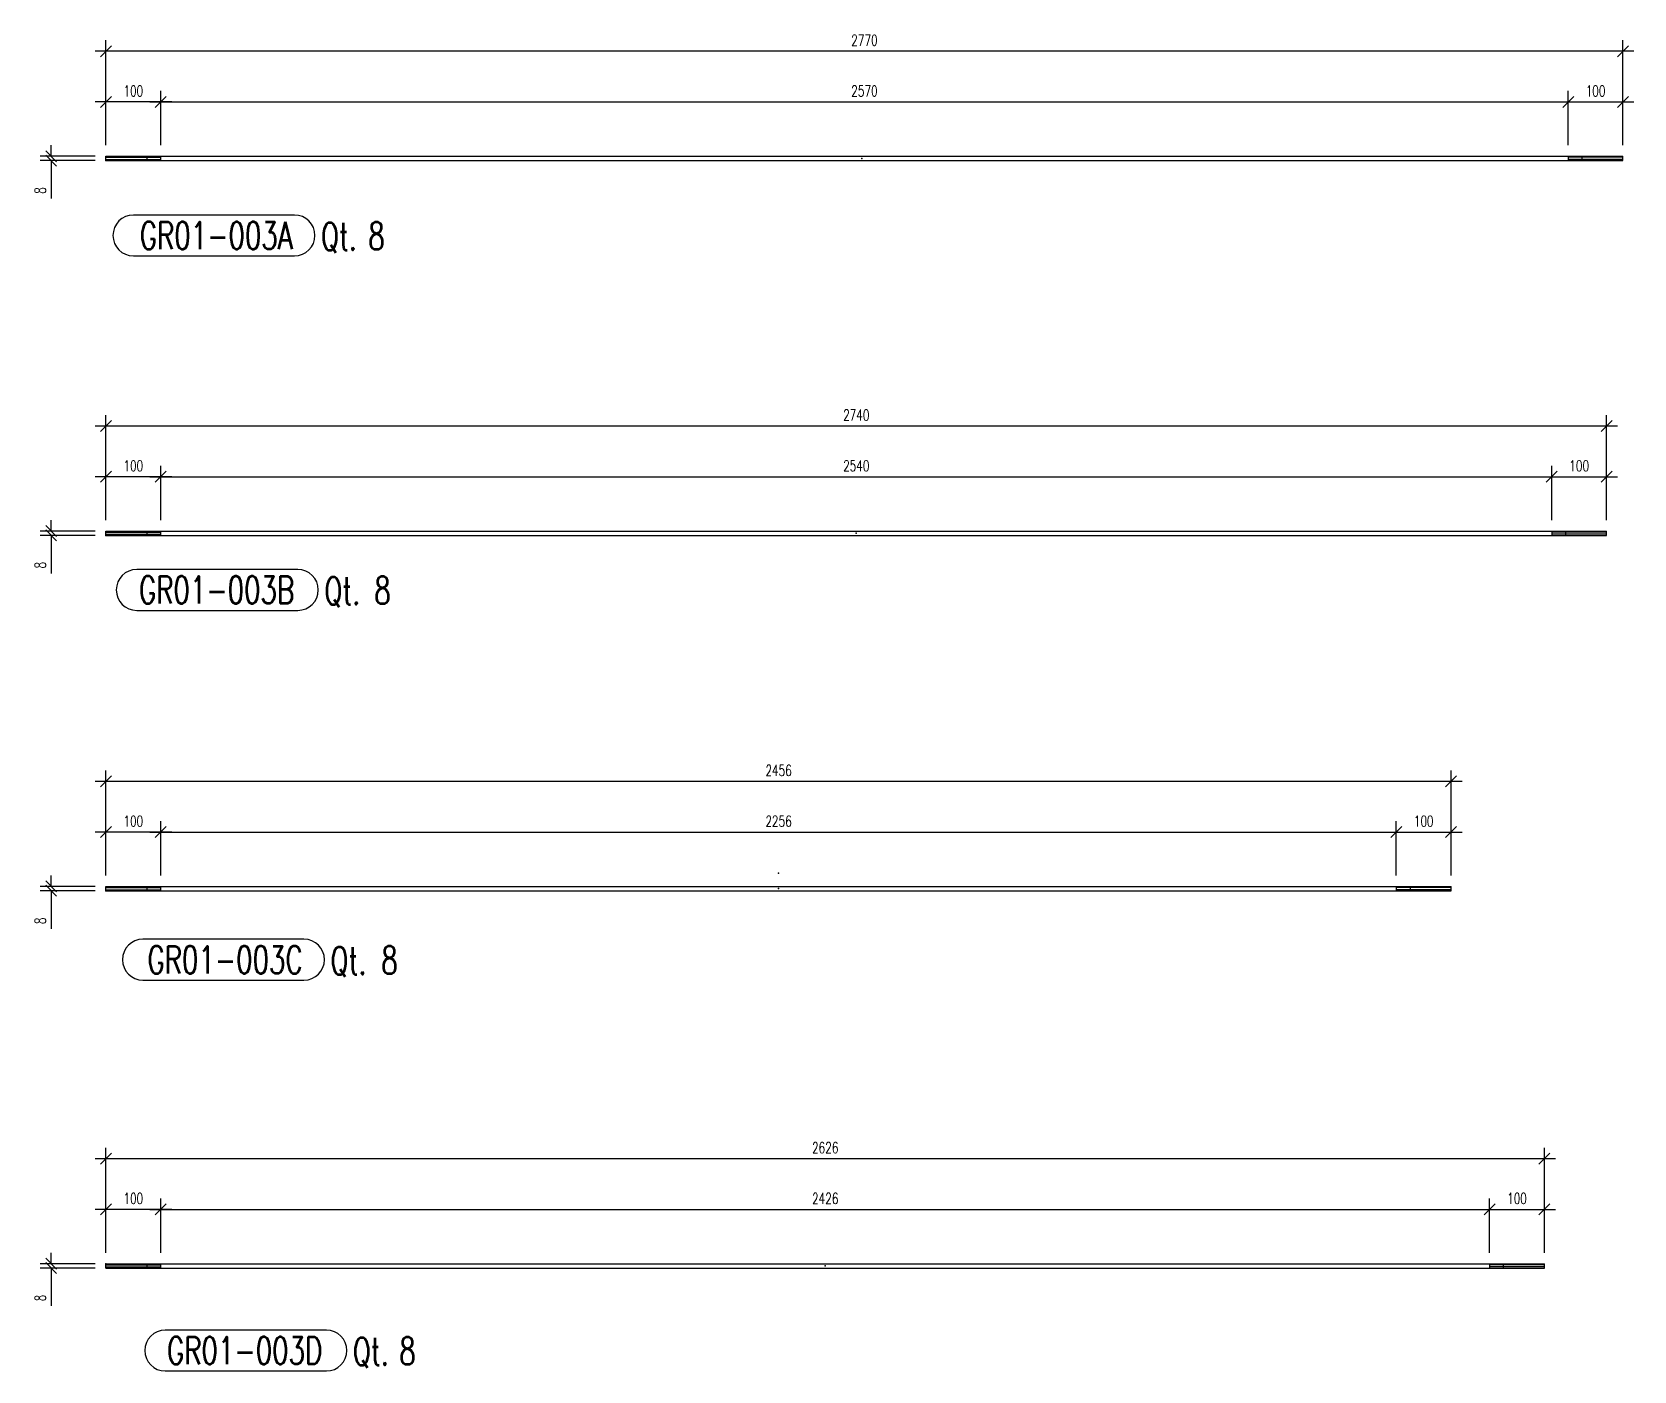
# Model space of a CAD drawing. Extents: x -39779 to -36854, y 11258 to 13703.
import ezdxf
from ezdxf.enums import TextEntityAlignment as Align

# ---------------------------------------------------------------- set-up
doc = ezdxf.new("R2010")
doc.units = 0
doc.header["$LTSCALE"] = 10
doc.header["$MEASUREMENT"] = 0
doc.linetypes.add('DASHDOT', pattern=[1, 0.5, -0.25, 0, -0.25])
doc.linetypes.add('HIDDEN', pattern=[0.375, 0.25, -0.125])
doc.layers.get('0').update_dxf_attribs({"linetype": 'CONTINUOUS'})
doc.layers.get('Defpoints').update_dxf_attribs({"linetype": 'CONTINUOUS'})
for name, color, linetype in [('A', 2, 'DASHDOT'), ('COTAS', 4, 'CONTINUOUS'), ('FORIR', 4, 'CONTINUOUS'), ('G', 3, 'CONTINUOUS'), ('MARK_QTA', 4, 'CONTINUOUS'), ('MARK_SLOT', 6, 'CONTINUOUS'), ('S', 1, 'CONTINUOUS'), ('TR', 6, 'HIDDEN')]:
    doc.layers.add(name, color=color, linetype=linetype)
doc.styles.add('MARK', font='ROMANS', dxfattribs={"width": 0.7})
doc.styles.add('ROMANS', font='romans.shx', dxfattribs={"width": 0.7})
doc.dimstyles.new('1-10', dxfattribs={"dimscale": 10, "dimtxt": 2, "dimasz": 2, "dimexe": 2, "dimexo": 2, "dimgap": 1, "dimtad": 1, "dimdec": 0, "dimzin": 0, "dimdsep": 46, "dimtxsty": 'ROMANS', "dimblk": 'OBLIQUE', "dimcen": 0, "dimdle": 2, "dimclrd": 1, "dimclre": 1, "dimclrt": 4, "dimadec": 0, "dimazin": 0, "dimtfac": 1, "dimtdec": 0, "dimtofl": 0, "dimtmove": 0, "dimatfit": 3, "dimfxl": 1, "dimtfill": 1, "dimtolj": 1, "dimtzin": 0, "dimarcsym": 0})

# ---------------------------------------------------------------- blocks, each defined once
blk = doc.blocks.new('3D_INFOPOS')
blk.add_point((0, 0))
at = {"layer": 'FORIR', "flags": 1}
blk.add_attdef('POS_PEZ', (7.6, -4.3), '', height=5.26, dxfattribs=at)
blk = doc.blocks.new('M8_PRO')
at = {"layer": 'MARK_SLOT'}
blk.add_lwpolyline([(3.73, 7.47, 1), (3.73, 0), (33.15, 0, 1), (33.15, 7.47)], format="xyb", close=True, dxfattribs=at)
at = {"style": 'MARK', "width": 0.7, "flags": 1}
for tag, p in [('TRA_PEZ', (-2.51, 11.92)), ('PUN_LIS', (-2.51, 11.39)), ('TIP_PEZ', (-2.51, 9.24)), ('SUN_LIS', (-2.51, 10.85)), ('DES_PEZ', (-2.51, 10.31)), ('NOT_PEZ', (-2.51, 9.78)), ('ING_PEZ', (-2.51, 8.71)), ('COD_PEZ', (-2.51, 7.64)), ('COS_PEZ', (-2.51, 7.1)), ('MCL_PEZ', (-2.51, 8.17)), ('DIM_PRO', (-2.51, 6.57))]:
    blk.add_attdef(tag, p, '', height=0.35, dxfattribs=at)
at = {"style": 'MARK', "width": 0.7}
blk.add_attdef('MAR_PEZ', text='', height=5, dxfattribs=at).set_placement((13.59, 3.73), align=Align.MIDDLE)
at = {"layer": 'MARK_QTA', "style": 'MARK', "width": 0.7}
blk.add_text('Qt.', height=5, dxfattribs=at).set_placement((41.27, 3.31), align=Align.MIDDLE)
blk.add_attdef('QTA_PEZ', (81.82, 1.18), '', height=5, dxfattribs=at)
blk = doc.blocks.new('3D_INFOM')
blk.add_point((0, 0))
at = {"layer": 'FORIR', "flags": 1}
blk.add_attdef('MARK', (7.6, -4.3), '', height=5.26, dxfattribs=at)
blk = doc.blocks.new('_OBLIQUE')
at = {"color": 0, "linetype": 'ByBlock'}
blk.add_line((-0.5, -0.5), (0.5, 0.5), dxfattribs=at)
blk = doc.blocks.new('*D27')
at = {"layer": 'COTAS', "color": 1, "lineweight": -2, "transparency": 16777216}
for p, q in [((-39524.1, 13575.4), (-39664.1, 13575.4)), ((-39644.1, 13496.3), (-39644.1, 13595.4)), ((-39544.1, 13496.3), (-39544.1, 13595.4))]:
    blk.add_line(p, q, dxfattribs=at)
at = {"layer": 'Defpoints', "color": 0, "transparency": 16777216}
for p in [(-39644.1, 13575.4), (-39644.1, 13476.3), (-39544.1, 13476.3)]:
    blk.add_point(p, dxfattribs=at)
at = {"layer": 'COTAS', "color": 1, "lineweight": -2, "transparency": 16777216, "xscale": 20, "yscale": 20, "zscale": 20, "rotation": 180}
blk.add_blockref('_OBLIQUE', (-39644.1, 13575.4), dxfattribs=at)
at = {"layer": 'COTAS', "color": 1, "lineweight": -2, "transparency": 16777216, "xscale": 20, "yscale": 20, "zscale": 20}
blk.add_blockref('_OBLIQUE', (-39544.1, 13575.4), dxfattribs=at)
at = {"layer": 'COTAS', "color": 4, "transparency": 16777216, "insert": (-39594.1, 13595.4), "char_height": 20, "attachment_point": 5, "style": 'ROMANS', "bg_fill": 3, "box_fill_scale": 1.25, "bg_fill_color": 256, "bg_fill_true_color": 13158600, "bg_fill_transparency": 0}
blk.add_mtext('\\A1;100', dxfattribs=at)
blk = doc.blocks.new('*D28')
at = {"layer": 'COTAS', "color": 1, "lineweight": -2, "transparency": 16777216}
for p, q in [((-39564.1, 13575.4), (-36954.1, 13575.4)), ((-39544.1, 13496.3), (-39544.1, 13595.4)), ((-36974.1, 13496.3), (-36974.1, 13595.4))]:
    blk.add_line(p, q, dxfattribs=at)
at = {"layer": 'Defpoints', "color": 0, "transparency": 16777216}
for p in [(-36974.1, 13575.4), (-39544.1, 13476.3), (-36974.1, 13476.3)]:
    blk.add_point(p, dxfattribs=at)
at = {"layer": 'COTAS', "color": 1, "lineweight": -2, "transparency": 16777216, "xscale": 20, "yscale": 20, "zscale": 20, "rotation": 180}
blk.add_blockref('_OBLIQUE', (-39544.1, 13575.4), dxfattribs=at)
at = {"layer": 'COTAS', "color": 1, "lineweight": -2, "transparency": 16777216, "xscale": 20, "yscale": 20, "zscale": 20}
blk.add_blockref('_OBLIQUE', (-36974.1, 13575.4), dxfattribs=at)
at = {"layer": 'COTAS', "color": 4, "transparency": 16777216, "insert": (-38259.1, 13595.4), "char_height": 20, "attachment_point": 5, "style": 'ROMANS', "bg_fill": 3, "box_fill_scale": 1.25, "bg_fill_color": 256, "bg_fill_true_color": 13158600, "bg_fill_transparency": 0}
blk.add_mtext('\\A1;2570', dxfattribs=at)
blk = doc.blocks.new('*D29')
at = {"layer": 'COTAS', "color": 1, "lineweight": -2, "transparency": 16777216}
for p, q in [((-36994.1, 13575.4), (-36854.1, 13575.4)), ((-36974.1, 13496.3), (-36974.1, 13595.4)), ((-36874.1, 13496.3), (-36874.1, 13595.4))]:
    blk.add_line(p, q, dxfattribs=at)
at = {"layer": 'Defpoints', "color": 0, "transparency": 16777216}
for p in [(-36874.1, 13575.4), (-36974.1, 13476.3), (-36874.1, 13476.3)]:
    blk.add_point(p, dxfattribs=at)
at = {"layer": 'COTAS', "color": 1, "lineweight": -2, "transparency": 16777216, "xscale": 20, "yscale": 20, "zscale": 20, "rotation": 180}
blk.add_blockref('_OBLIQUE', (-36974.1, 13575.4), dxfattribs=at)
at = {"layer": 'COTAS', "color": 1, "lineweight": -2, "transparency": 16777216, "xscale": 20, "yscale": 20, "zscale": 20}
blk.add_blockref('_OBLIQUE', (-36874.1, 13575.4), dxfattribs=at)
at = {"layer": 'COTAS', "color": 4, "transparency": 16777216, "insert": (-36924.1, 13595.4), "char_height": 20, "attachment_point": 5, "style": 'ROMANS', "bg_fill": 3, "box_fill_scale": 1.25, "bg_fill_color": 256, "bg_fill_true_color": 13158600, "bg_fill_transparency": 0}
blk.add_mtext('\\A1;100', dxfattribs=at)
blk = doc.blocks.new('*D30')
at = {"layer": 'COTAS', "color": 1, "lineweight": -2, "transparency": 16777216}
for p, q in [((-36854.1, 13668.1), (-39664.1, 13668.1)), ((-39644.1, 13496.3), (-39644.1, 13688.1)), ((-36874.1, 13496.3), (-36874.1, 13688.1))]:
    blk.add_line(p, q, dxfattribs=at)
at = {"layer": 'Defpoints', "color": 0, "transparency": 16777216}
for p in [(-39644.1, 13668.1), (-39644.1, 13476.3), (-36874.1, 13476.3)]:
    blk.add_point(p, dxfattribs=at)
at = {"layer": 'COTAS', "color": 1, "lineweight": -2, "transparency": 16777216, "xscale": 20, "yscale": 20, "zscale": 20, "rotation": 180}
blk.add_blockref('_OBLIQUE', (-39644.1, 13668.1), dxfattribs=at)
at = {"layer": 'COTAS', "color": 1, "lineweight": -2, "transparency": 16777216, "xscale": 20, "yscale": 20, "zscale": 20}
blk.add_blockref('_OBLIQUE', (-36874.1, 13668.1), dxfattribs=at)
at = {"layer": 'COTAS', "color": 4, "transparency": 16777216, "insert": (-38259.1, 13688.1), "char_height": 20, "attachment_point": 5, "style": 'ROMANS', "bg_fill": 3, "box_fill_scale": 1.25, "bg_fill_color": 256, "bg_fill_true_color": 13158600, "bg_fill_transparency": 0}
blk.add_mtext('\\A1;2770', dxfattribs=at)
blk = doc.blocks.new('*D31')
at = {"layer": 'COTAS', "color": 1, "lineweight": -2, "transparency": 16777216}
for p, q in [((-39744.1, 13476.3), (-39744.1, 13496.3)), ((-39664.1, 13476.3), (-39764.1, 13476.3)), ((-39664.1, 13468.3), (-39764.1, 13468.3)), ((-39744.1, 13468.3), (-39744.1, 13399))]:
    blk.add_line(p, q, dxfattribs=at)
at = {"layer": 'Defpoints', "color": 0, "transparency": 16777216}
for p in [(-39744.1, 13468.3), (-39644.1, 13476.3), (-39644.1, 13468.3)]:
    blk.add_point(p, dxfattribs=at)
at = {"layer": 'COTAS', "color": 1, "lineweight": -2, "transparency": 16777216, "xscale": 20, "yscale": 20, "zscale": 20}
for p, rotation in [((-39744.1, 13476.3), 270), ((-39744.1, 13468.3), 90)]:
    blk.add_blockref('_OBLIQUE', p, dxfattribs=dict(at, rotation=rotation))
at = {"layer": 'COTAS', "color": 4, "transparency": 16777216, "insert": (-39764.1, 13413.7), "char_height": 20, "attachment_point": 5, "rotation": 90, "style": 'ROMANS', "bg_fill": 3, "box_fill_scale": 1.25, "bg_fill_color": 256, "bg_fill_true_color": 13158600, "bg_fill_transparency": 0}
blk.add_mtext('\\A1;8', dxfattribs=at)
blk = doc.blocks.new('*D32')
at = {"layer": 'COTAS', "color": 1, "lineweight": -2, "transparency": 16777216}
for p, q in [((-39644.1, 12811.7), (-39644.1, 12910.8)), ((-39544.1, 12811.7), (-39544.1, 12910.8)), ((-39524.1, 12890.8), (-39664.1, 12890.8))]:
    blk.add_line(p, q, dxfattribs=at)
at = {"layer": 'Defpoints', "color": 0, "transparency": 16777216}
for p in [(-39644.1, 12890.8), (-39644.1, 12791.7), (-39544.1, 12791.7)]:
    blk.add_point(p, dxfattribs=at)
at = {"layer": 'COTAS', "color": 1, "lineweight": -2, "transparency": 16777216, "xscale": 20, "yscale": 20, "zscale": 20, "rotation": 180}
blk.add_blockref('_OBLIQUE', (-39644.1, 12890.8), dxfattribs=at)
at = {"layer": 'COTAS', "color": 1, "lineweight": -2, "transparency": 16777216, "xscale": 20, "yscale": 20, "zscale": 20}
blk.add_blockref('_OBLIQUE', (-39544.1, 12890.8), dxfattribs=at)
at = {"layer": 'COTAS', "color": 4, "transparency": 16777216, "insert": (-39594.1, 12910.8), "char_height": 20, "attachment_point": 5, "style": 'ROMANS', "bg_fill": 3, "box_fill_scale": 1.25, "bg_fill_color": 256, "bg_fill_true_color": 13158600, "bg_fill_transparency": 0}
blk.add_mtext('\\A1;100', dxfattribs=at)
blk = doc.blocks.new('*D33')
at = {"layer": 'COTAS', "color": 1, "lineweight": -2, "transparency": 16777216}
for p, q in [((-39544.1, 12811.7), (-39544.1, 12910.8)), ((-37004.1, 12811.7), (-37004.1, 12910.8)), ((-39564.1, 12890.8), (-36984.1, 12890.8))]:
    blk.add_line(p, q, dxfattribs=at)
at = {"layer": 'Defpoints', "color": 0, "transparency": 16777216}
for p in [(-37004.1, 12890.8), (-39544.1, 12791.7), (-37004.1, 12791.7)]:
    blk.add_point(p, dxfattribs=at)
at = {"layer": 'COTAS', "color": 1, "lineweight": -2, "transparency": 16777216, "xscale": 20, "yscale": 20, "zscale": 20, "rotation": 180}
blk.add_blockref('_OBLIQUE', (-39544.1, 12890.8), dxfattribs=at)
at = {"layer": 'COTAS', "color": 1, "lineweight": -2, "transparency": 16777216, "xscale": 20, "yscale": 20, "zscale": 20}
blk.add_blockref('_OBLIQUE', (-37004.1, 12890.8), dxfattribs=at)
at = {"layer": 'COTAS', "color": 4, "transparency": 16777216, "insert": (-38274.1, 12910.8), "char_height": 20, "attachment_point": 5, "style": 'ROMANS', "bg_fill": 3, "box_fill_scale": 1.25, "bg_fill_color": 256, "bg_fill_true_color": 13158600, "bg_fill_transparency": 0}
blk.add_mtext('\\A1;2540', dxfattribs=at)
blk = doc.blocks.new('*D34')
at = {"layer": 'COTAS', "color": 1, "lineweight": -2, "transparency": 16777216}
for p, q in [((-37004.1, 12811.7), (-37004.1, 12910.8)), ((-36904.1, 12811.7), (-36904.1, 12910.8)), ((-37024.1, 12890.8), (-36884.1, 12890.8))]:
    blk.add_line(p, q, dxfattribs=at)
at = {"layer": 'Defpoints', "color": 0, "transparency": 16777216}
for p in [(-36904.1, 12890.8), (-37004.1, 12791.7), (-36904.1, 12791.7)]:
    blk.add_point(p, dxfattribs=at)
at = {"layer": 'COTAS', "color": 1, "lineweight": -2, "transparency": 16777216, "xscale": 20, "yscale": 20, "zscale": 20, "rotation": 180}
blk.add_blockref('_OBLIQUE', (-37004.1, 12890.8), dxfattribs=at)
at = {"layer": 'COTAS', "color": 1, "lineweight": -2, "transparency": 16777216, "xscale": 20, "yscale": 20, "zscale": 20}
blk.add_blockref('_OBLIQUE', (-36904.1, 12890.8), dxfattribs=at)
at = {"layer": 'COTAS', "color": 4, "transparency": 16777216, "insert": (-36954.1, 12910.8), "char_height": 20, "attachment_point": 5, "style": 'ROMANS', "bg_fill": 3, "box_fill_scale": 1.25, "bg_fill_color": 256, "bg_fill_true_color": 13158600, "bg_fill_transparency": 0}
blk.add_mtext('\\A1;100', dxfattribs=at)
blk = doc.blocks.new('*D35')
at = {"layer": 'COTAS', "color": 1, "lineweight": -2, "transparency": 16777216}
for p, q in [((-39644.1, 12811.7), (-39644.1, 13003.5)), ((-36904.1, 12811.7), (-36904.1, 13003.5)), ((-36884.1, 12983.5), (-39664.1, 12983.5))]:
    blk.add_line(p, q, dxfattribs=at)
at = {"layer": 'Defpoints', "color": 0, "transparency": 16777216}
for p in [(-39644.1, 12983.5), (-39644.1, 12791.7), (-36904.1, 12791.7)]:
    blk.add_point(p, dxfattribs=at)
at = {"layer": 'COTAS', "color": 1, "lineweight": -2, "transparency": 16777216, "xscale": 20, "yscale": 20, "zscale": 20, "rotation": 180}
blk.add_blockref('_OBLIQUE', (-39644.1, 12983.5), dxfattribs=at)
at = {"layer": 'COTAS', "color": 1, "lineweight": -2, "transparency": 16777216, "xscale": 20, "yscale": 20, "zscale": 20}
blk.add_blockref('_OBLIQUE', (-36904.1, 12983.5), dxfattribs=at)
at = {"layer": 'COTAS', "color": 4, "transparency": 16777216, "insert": (-38274.1, 13003.5), "char_height": 20, "attachment_point": 5, "style": 'ROMANS', "bg_fill": 3, "box_fill_scale": 1.25, "bg_fill_color": 256, "bg_fill_true_color": 13158600, "bg_fill_transparency": 0}
blk.add_mtext('\\A1;2740', dxfattribs=at)
blk = doc.blocks.new('*D36')
at = {"layer": 'COTAS', "color": 1, "lineweight": -2, "transparency": 16777216}
for p, q in [((-39744.1, 12791.7), (-39744.1, 12811.7)), ((-39664.1, 12791.7), (-39764.1, 12791.7)), ((-39664.1, 12783.7), (-39764.1, 12783.7)), ((-39744.1, 12783.7), (-39744.1, 12714.4))]:
    blk.add_line(p, q, dxfattribs=at)
at = {"layer": 'Defpoints', "color": 0, "transparency": 16777216}
for p in [(-39744.1, 12783.7), (-39644.1, 12791.7), (-39644.1, 12783.7)]:
    blk.add_point(p, dxfattribs=at)
at = {"layer": 'COTAS', "color": 1, "lineweight": -2, "transparency": 16777216, "xscale": 20, "yscale": 20, "zscale": 20}
for p, rotation in [((-39744.1, 12791.7), 270), ((-39744.1, 12783.7), 90)]:
    blk.add_blockref('_OBLIQUE', p, dxfattribs=dict(at, rotation=rotation))
at = {"layer": 'COTAS', "color": 4, "transparency": 16777216, "insert": (-39764.1, 12729.1), "char_height": 20, "attachment_point": 5, "rotation": 90, "style": 'ROMANS', "bg_fill": 3, "box_fill_scale": 1.25, "bg_fill_color": 256, "bg_fill_true_color": 13158600, "bg_fill_transparency": 0}
blk.add_mtext('\\A1;8', dxfattribs=at)
blk = doc.blocks.new('*D37')
at = {"layer": 'COTAS', "color": 1, "lineweight": -2, "transparency": 16777216}
for p, q in [((-39644.1, 12162.6), (-39644.1, 12261.7)), ((-39544.1, 12162.6), (-39544.1, 12261.7)), ((-39524.1, 12241.7), (-39664.1, 12241.7))]:
    blk.add_line(p, q, dxfattribs=at)
at = {"layer": 'Defpoints', "color": 0, "transparency": 16777216}
for p in [(-39644.1, 12241.7), (-39644.1, 12142.6), (-39544.1, 12142.6)]:
    blk.add_point(p, dxfattribs=at)
at = {"layer": 'COTAS', "color": 1, "lineweight": -2, "transparency": 16777216, "xscale": 20, "yscale": 20, "zscale": 20, "rotation": 180}
blk.add_blockref('_OBLIQUE', (-39644.1, 12241.7), dxfattribs=at)
at = {"layer": 'COTAS', "color": 1, "lineweight": -2, "transparency": 16777216, "xscale": 20, "yscale": 20, "zscale": 20}
blk.add_blockref('_OBLIQUE', (-39544.1, 12241.7), dxfattribs=at)
at = {"layer": 'COTAS', "color": 4, "transparency": 16777216, "insert": (-39594.1, 12261.7), "char_height": 20, "attachment_point": 5, "style": 'ROMANS', "bg_fill": 3, "box_fill_scale": 1.25, "bg_fill_color": 256, "bg_fill_true_color": 13158600, "bg_fill_transparency": 0}
blk.add_mtext('\\A1;100', dxfattribs=at)
blk = doc.blocks.new('*D38')
at = {"layer": 'COTAS', "color": 1, "lineweight": -2, "transparency": 16777216}
for p, q in [((-39544.1, 12162.6), (-39544.1, 12261.7)), ((-37288, 12162.6), (-37288, 12261.7)), ((-39564.1, 12241.7), (-37268, 12241.7))]:
    blk.add_line(p, q, dxfattribs=at)
at = {"layer": 'Defpoints', "color": 0, "transparency": 16777216}
for p in [(-37288, 12241.7), (-39544.1, 12142.6), (-37288, 12142.6)]:
    blk.add_point(p, dxfattribs=at)
at = {"layer": 'COTAS', "color": 1, "lineweight": -2, "transparency": 16777216, "xscale": 20, "yscale": 20, "zscale": 20, "rotation": 180}
blk.add_blockref('_OBLIQUE', (-39544.1, 12241.7), dxfattribs=at)
at = {"layer": 'COTAS', "color": 1, "lineweight": -2, "transparency": 16777216, "xscale": 20, "yscale": 20, "zscale": 20}
blk.add_blockref('_OBLIQUE', (-37288, 12241.7), dxfattribs=at)
at = {"layer": 'COTAS', "color": 4, "transparency": 16777216, "insert": (-38416, 12261.7), "char_height": 20, "attachment_point": 5, "style": 'ROMANS', "bg_fill": 3, "box_fill_scale": 1.25, "bg_fill_color": 256, "bg_fill_true_color": 13158600, "bg_fill_transparency": 0}
blk.add_mtext('\\A1;2256', dxfattribs=at)
blk = doc.blocks.new('*D39')
at = {"layer": 'COTAS', "color": 1, "lineweight": -2, "transparency": 16777216}
for p, q in [((-37288, 12162.6), (-37288, 12261.7)), ((-37188, 12162.6), (-37188, 12261.7)), ((-37308, 12241.7), (-37168, 12241.7))]:
    blk.add_line(p, q, dxfattribs=at)
at = {"layer": 'Defpoints', "color": 0, "transparency": 16777216}
for p in [(-37188, 12241.7), (-37288, 12142.6), (-37188, 12142.6)]:
    blk.add_point(p, dxfattribs=at)
at = {"layer": 'COTAS', "color": 1, "lineweight": -2, "transparency": 16777216, "xscale": 20, "yscale": 20, "zscale": 20, "rotation": 180}
blk.add_blockref('_OBLIQUE', (-37288, 12241.7), dxfattribs=at)
at = {"layer": 'COTAS', "color": 1, "lineweight": -2, "transparency": 16777216, "xscale": 20, "yscale": 20, "zscale": 20}
blk.add_blockref('_OBLIQUE', (-37188, 12241.7), dxfattribs=at)
at = {"layer": 'COTAS', "color": 4, "transparency": 16777216, "insert": (-37238, 12261.7), "char_height": 20, "attachment_point": 5, "style": 'ROMANS', "bg_fill": 3, "box_fill_scale": 1.25, "bg_fill_color": 256, "bg_fill_true_color": 13158600, "bg_fill_transparency": 0}
blk.add_mtext('\\A1;100', dxfattribs=at)
blk = doc.blocks.new('*D40')
at = {"layer": 'COTAS', "color": 1, "lineweight": -2, "transparency": 16777216}
for p, q in [((-39644.1, 12162.6), (-39644.1, 12354.4)), ((-37188, 12162.6), (-37188, 12354.4)), ((-37168, 12334.4), (-39664.1, 12334.4))]:
    blk.add_line(p, q, dxfattribs=at)
at = {"layer": 'Defpoints', "color": 0, "transparency": 16777216}
for p in [(-39644.1, 12334.4), (-39644.1, 12142.6), (-37188, 12142.6)]:
    blk.add_point(p, dxfattribs=at)
at = {"layer": 'COTAS', "color": 1, "lineweight": -2, "transparency": 16777216, "xscale": 20, "yscale": 20, "zscale": 20, "rotation": 180}
blk.add_blockref('_OBLIQUE', (-39644.1, 12334.4), dxfattribs=at)
at = {"layer": 'COTAS', "color": 1, "lineweight": -2, "transparency": 16777216, "xscale": 20, "yscale": 20, "zscale": 20}
blk.add_blockref('_OBLIQUE', (-37188, 12334.4), dxfattribs=at)
at = {"layer": 'COTAS', "color": 4, "transparency": 16777216, "insert": (-38416, 12354.4), "char_height": 20, "attachment_point": 5, "style": 'ROMANS', "bg_fill": 3, "box_fill_scale": 1.25, "bg_fill_color": 256, "bg_fill_true_color": 13158600, "bg_fill_transparency": 0}
blk.add_mtext('\\A1;2456', dxfattribs=at)
blk = doc.blocks.new('*D41')
at = {"layer": 'COTAS', "color": 1, "lineweight": -2, "transparency": 16777216}
for p, q in [((-39664.1, 12142.6), (-39764.1, 12142.6)), ((-39744.1, 12142.6), (-39744.1, 12162.6)), ((-39664.1, 12134.6), (-39764.1, 12134.6)), ((-39744.1, 12134.6), (-39744.1, 12065.3))]:
    blk.add_line(p, q, dxfattribs=at)
at = {"layer": 'Defpoints', "color": 0, "transparency": 16777216}
for p in [(-39644.1, 12142.6), (-39744.1, 12134.6), (-39644.1, 12134.6)]:
    blk.add_point(p, dxfattribs=at)
at = {"layer": 'COTAS', "color": 1, "lineweight": -2, "transparency": 16777216, "xscale": 20, "yscale": 20, "zscale": 20}
for p, rotation in [((-39744.1, 12142.6), 270), ((-39744.1, 12134.6), 90)]:
    blk.add_blockref('_OBLIQUE', p, dxfattribs=dict(at, rotation=rotation))
at = {"layer": 'COTAS', "color": 4, "transparency": 16777216, "insert": (-39764.1, 12079.9), "char_height": 20, "attachment_point": 5, "rotation": 90, "style": 'ROMANS', "bg_fill": 3, "box_fill_scale": 1.25, "bg_fill_color": 256, "bg_fill_true_color": 13158600, "bg_fill_transparency": 0}
blk.add_mtext('\\A1;8', dxfattribs=at)
blk = doc.blocks.new('*D42')
at = {"layer": 'COTAS', "color": 1, "lineweight": -2, "transparency": 16777216}
for p, q in [((-39644.1, 11473.4), (-39644.1, 11572.6)), ((-39544.1, 11473.4), (-39544.1, 11572.6)), ((-39524.1, 11552.6), (-39664.1, 11552.6))]:
    blk.add_line(p, q, dxfattribs=at)
at = {"layer": 'Defpoints', "color": 0, "transparency": 16777216}
for p in [(-39644.1, 11552.6), (-39644.1, 11453.4), (-39544.1, 11453.4)]:
    blk.add_point(p, dxfattribs=at)
at = {"layer": 'COTAS', "color": 1, "lineweight": -2, "transparency": 16777216, "xscale": 20, "yscale": 20, "zscale": 20, "rotation": 180}
blk.add_blockref('_OBLIQUE', (-39644.1, 11552.6), dxfattribs=at)
at = {"layer": 'COTAS', "color": 1, "lineweight": -2, "transparency": 16777216, "xscale": 20, "yscale": 20, "zscale": 20}
blk.add_blockref('_OBLIQUE', (-39544.1, 11552.6), dxfattribs=at)
at = {"layer": 'COTAS', "color": 4, "transparency": 16777216, "insert": (-39594.1, 11572.6), "char_height": 20, "attachment_point": 5, "style": 'ROMANS', "bg_fill": 3, "box_fill_scale": 1.25, "bg_fill_color": 256, "bg_fill_true_color": 13158600, "bg_fill_transparency": 0}
blk.add_mtext('\\A1;100', dxfattribs=at)
blk = doc.blocks.new('*D43')
at = {"layer": 'COTAS', "color": 1, "lineweight": -2, "transparency": 16777216}
for p, q in [((-39544.1, 11473.4), (-39544.1, 11572.6)), ((-37117.6, 11473.4), (-37117.6, 11572.6)), ((-39564.1, 11552.6), (-37097.6, 11552.6))]:
    blk.add_line(p, q, dxfattribs=at)
at = {"layer": 'Defpoints', "color": 0, "transparency": 16777216}
for p in [(-37117.6, 11552.6), (-39544.1, 11453.4), (-37117.6, 11453.4)]:
    blk.add_point(p, dxfattribs=at)
at = {"layer": 'COTAS', "color": 1, "lineweight": -2, "transparency": 16777216, "xscale": 20, "yscale": 20, "zscale": 20, "rotation": 180}
blk.add_blockref('_OBLIQUE', (-39544.1, 11552.6), dxfattribs=at)
at = {"layer": 'COTAS', "color": 1, "lineweight": -2, "transparency": 16777216, "xscale": 20, "yscale": 20, "zscale": 20}
blk.add_blockref('_OBLIQUE', (-37117.6, 11552.6), dxfattribs=at)
at = {"layer": 'COTAS', "color": 4, "transparency": 16777216, "insert": (-38330.8, 11572.6), "char_height": 20, "attachment_point": 5, "style": 'ROMANS', "bg_fill": 3, "box_fill_scale": 1.25, "bg_fill_color": 256, "bg_fill_true_color": 13158600, "bg_fill_transparency": 0}
blk.add_mtext('\\A1;2426', dxfattribs=at)
blk = doc.blocks.new('*D44')
at = {"layer": 'COTAS', "color": 1, "lineweight": -2, "transparency": 16777216}
for p, q in [((-37117.6, 11473.4), (-37117.6, 11572.6)), ((-37017.6, 11473.4), (-37017.6, 11572.6)), ((-37137.6, 11552.6), (-36997.6, 11552.6))]:
    blk.add_line(p, q, dxfattribs=at)
at = {"layer": 'Defpoints', "color": 0, "transparency": 16777216}
for p in [(-37017.6, 11552.6), (-37117.6, 11453.4), (-37017.6, 11453.4)]:
    blk.add_point(p, dxfattribs=at)
at = {"layer": 'COTAS', "color": 1, "lineweight": -2, "transparency": 16777216, "xscale": 20, "yscale": 20, "zscale": 20, "rotation": 180}
blk.add_blockref('_OBLIQUE', (-37117.6, 11552.6), dxfattribs=at)
at = {"layer": 'COTAS', "color": 1, "lineweight": -2, "transparency": 16777216, "xscale": 20, "yscale": 20, "zscale": 20}
blk.add_blockref('_OBLIQUE', (-37017.6, 11552.6), dxfattribs=at)
at = {"layer": 'COTAS', "color": 4, "transparency": 16777216, "insert": (-37067.6, 11572.6), "char_height": 20, "attachment_point": 5, "style": 'ROMANS', "bg_fill": 3, "box_fill_scale": 1.25, "bg_fill_color": 256, "bg_fill_true_color": 13158600, "bg_fill_transparency": 0}
blk.add_mtext('\\A1;100', dxfattribs=at)
blk = doc.blocks.new('*D45')
at = {"layer": 'COTAS', "color": 1, "lineweight": -2, "transparency": 16777216}
for p, q in [((-36997.6, 11645.3), (-39664.1, 11645.3)), ((-39644.1, 11473.4), (-39644.1, 11665.3)), ((-37017.6, 11473.4), (-37017.6, 11665.3))]:
    blk.add_line(p, q, dxfattribs=at)
at = {"layer": 'Defpoints', "color": 0, "transparency": 16777216}
for p in [(-39644.1, 11645.3), (-39644.1, 11453.4), (-37017.6, 11453.4)]:
    blk.add_point(p, dxfattribs=at)
at = {"layer": 'COTAS', "color": 1, "lineweight": -2, "transparency": 16777216, "xscale": 20, "yscale": 20, "zscale": 20, "rotation": 180}
blk.add_blockref('_OBLIQUE', (-39644.1, 11645.3), dxfattribs=at)
at = {"layer": 'COTAS', "color": 1, "lineweight": -2, "transparency": 16777216, "xscale": 20, "yscale": 20, "zscale": 20}
blk.add_blockref('_OBLIQUE', (-37017.6, 11645.3), dxfattribs=at)
at = {"layer": 'COTAS', "color": 4, "transparency": 16777216, "insert": (-38330.8, 11665.3), "char_height": 20, "attachment_point": 5, "style": 'ROMANS', "bg_fill": 3, "box_fill_scale": 1.25, "bg_fill_color": 256, "bg_fill_true_color": 13158600, "bg_fill_transparency": 0}
blk.add_mtext('\\A1;2626', dxfattribs=at)
blk = doc.blocks.new('*D46')
at = {"layer": 'COTAS', "color": 1, "lineweight": -2, "transparency": 16777216}
for p, q in [((-39744.1, 11453.4), (-39744.1, 11473.4)), ((-39664.1, 11453.4), (-39764.1, 11453.4)), ((-39664.1, 11445.5), (-39764.1, 11445.5)), ((-39744.1, 11445.5), (-39744.1, 11376.2))]:
    blk.add_line(p, q, dxfattribs=at)
at = {"layer": 'Defpoints', "color": 0, "transparency": 16777216}
for p in [(-39744.1, 11445.5), (-39644.1, 11453.4), (-39644.1, 11445.5)]:
    blk.add_point(p, dxfattribs=at)
at = {"layer": 'COTAS', "color": 1, "lineweight": -2, "transparency": 16777216, "xscale": 20, "yscale": 20, "zscale": 20}
for p, rotation in [((-39744.1, 11453.4), 270), ((-39744.1, 11445.5), 90)]:
    blk.add_blockref('_OBLIQUE', p, dxfattribs=dict(at, rotation=rotation))
at = {"layer": 'COTAS', "color": 4, "transparency": 16777216, "insert": (-39764.1, 11390.8), "char_height": 20, "attachment_point": 5, "rotation": 90, "style": 'ROMANS', "bg_fill": 3, "box_fill_scale": 1.25, "bg_fill_color": 256, "bg_fill_true_color": 13158600, "bg_fill_transparency": 0}
blk.add_mtext('\\A1;8', dxfattribs=at)

msp = doc.modelspace()

# ---------------------------------------------------------------- linework, layer by layer
at = {"layer": 'A'}
for p in [(-39644.1, 13468.3), (-39644.1, 12783.7), (-39644.1, 12134.6), (-39644.1, 11453.4)]:
    msp.add_point(p, dxfattribs=at)
at = {"layer": 'G'}
for p, q in [((-39644.1, 13468.3), (-39644.1, 13476.3)), ((-39644.1, 13476.3), (-36874.1, 13476.3)), ((-39644.1, 13468.3), (-36874.1, 13468.3)), ((-36874.1, 13468.3), (-36874.1, 13476.3)), ((-39644.1, 12791.7), (-36904.1, 12791.7)), ((-39644.1, 12783.7), (-39644.1, 12791.7)), ((-39644.1, 12783.7), (-36904.1, 12783.7)), ((-36904.1, 12783.7), (-36904.1, 12791.7)), ((-39644.1, 12134.6), (-39644.1, 12142.6)), ((-39644.1, 12142.6), (-37188, 12142.6)), ((-37188, 12134.6), (-37188, 12142.6)), ((-39644.1, 12134.6), (-37188, 12134.6)), ((-39644.1, 11453.4), (-37017.6, 11453.4)), ((-39644.1, 11445.5), (-39644.1, 11453.4)), ((-39644.1, 11445.5), (-37017.6, 11445.5)), ((-37017.6, 11445.5), (-37017.6, 11453.4))]:
    msp.add_line(p, q, dxfattribs=at)
for p in [(-39644.1, 13468.3), (-39644.1, 12783.7), (-39644.1, 12134.6), (-39644.1, 11453.4)]:
    msp.add_point(p, dxfattribs=at)
at = {"layer": 'S'}
for p, q in [((-39644.1, 13474.3), (-39544.1, 13474.3)), ((-39644.1, 13474.3), (-39569.1, 13474.3)), ((-39644.1, 13470.3), (-39544.1, 13470.3)), ((-39644.1, 13470.3), (-39569.1, 13470.3)), ((-39569.1, 13468.3), (-39569.1, 13476.3)), ((-39544.1, 13468.3), (-39544.1, 13476.3)), ((-36974.1, 13476.3), (-36974.1, 13468.3)), ((-36874.1, 13474.3), (-36974.1, 13474.3)), ((-36874.1, 13470.3), (-36974.1, 13470.3)), ((-36949.1, 13476.3), (-36949.1, 13468.3)), ((-36874.1, 13474.3), (-36949.1, 13474.3)), ((-36874.1, 13470.3), (-36949.1, 13470.3)), ((-39644.1, 12789.7), (-39544.1, 12789.7)), ((-39644.1, 12789.7), (-39569.1, 12789.7)), ((-39644.1, 12785.7), (-39544.1, 12785.7)), ((-39644.1, 12785.7), (-39569.1, 12785.7)), ((-39569.1, 12783.7), (-39569.1, 12791.7)), ((-39544.1, 12783.7), (-39544.1, 12791.7)), ((-37004.1, 12791.7), (-37004.1, 12783.7)), ((-36904.1, 12789.7), (-37004.1, 12789.7)), ((-36904.1, 12785.7), (-37004.1, 12785.7)), ((-36979.1, 12791.7), (-36979.1, 12783.7)), ((-36904.1, 12789.7), (-36979.1, 12789.7)), ((-36904.1, 12785.7), (-36979.1, 12785.7)), ((-39644.1, 12140.6), (-39569.1, 12140.6)), ((-39644.1, 12140.6), (-39544.1, 12140.6)), ((-39569.1, 12134.6), (-39569.1, 12142.6)), ((-39544.1, 12134.6), (-39544.1, 12142.6)), ((-37288, 12142.6), (-37288, 12134.6)), ((-37188, 12140.6), (-37288, 12140.6)), ((-37263, 12142.6), (-37263, 12134.6)), ((-37188, 12140.6), (-37263, 12140.6)), ((-39644.1, 12136.6), (-39569.1, 12136.6)), ((-39644.1, 12136.6), (-39544.1, 12136.6)), ((-37188, 12136.6), (-37288, 12136.6)), ((-37188, 12136.6), (-37263, 12136.6)), ((-39644.1, 11451.4), (-39569.1, 11451.4)), ((-39644.1, 11451.4), (-39544.1, 11451.4)), ((-39644.1, 11447.5), (-39569.1, 11447.5)), ((-39644.1, 11447.5), (-39544.1, 11447.5)), ((-39569.1, 11445.5), (-39569.1, 11453.4)), ((-39544.1, 11445.5), (-39544.1, 11453.4)), ((-37117.6, 11453.4), (-37117.6, 11445.5)), ((-37017.6, 11451.4), (-37117.6, 11451.4)), ((-37017.6, 11447.5), (-37117.6, 11447.5)), ((-37092.6, 11453.4), (-37092.6, 11445.5)), ((-37017.6, 11451.4), (-37092.6, 11451.4)), ((-37017.6, 11447.5), (-37092.6, 11447.5))]:
    msp.add_line(p, q, dxfattribs=at)
at = {"layer": 'TR'}
for p in [(-39644.1, 13468.3), (-39644.1, 12783.7), (-39644.1, 12134.6), (-39644.1, 11453.4)]:
    msp.add_point(p, dxfattribs=at)

# ---------------------------------------------------------------- block references
for name, p in [('3D_INFOPOS', (-38264.1, 13472.3)), ('3D_INFOM', (-38264.1, 13472.3)), ('3D_INFOPOS', (-38274.1, 12787.7)), ('3D_INFOM', (-38274.1, 12787.7)), ('3D_INFOPOS', (-38416, 12166.7)), ('3D_INFOM', (-38416, 12166.7)), ('3D_INFOPOS', (-38416, 12138.6)), ('3D_INFOM', (-38416, 12138.6)), ('3D_INFOPOS', (-38330.8, 11449.5)), ('3D_INFOM', (-38330.8, 11449.5))]:
    msp.add_blockref(name, p)
ref = msp.add_blockref('M8_PRO', (-39631.3, 13294.2), dxfattribs=dict(xscale=10, yscale=10, zscale=10))
ref.add_attrib('MAR_PEZ', 'GR01-003A', dxfattribs={"height": 50, "style": 'MARK', "width": 0.7}).set_placement((-39442.9, 13331.5), align=Align.MIDDLE)
ref.add_attrib('QTA_PEZ', '8', (-39165.1, 13306), dxfattribs={"layer": 'MARK_QTA', "height": 50, "style": 'MARK', "width": 0.7})
ref = msp.add_blockref('M8_PRO', (-39625.2, 12646.8), dxfattribs=dict(xscale=10, yscale=10, zscale=10))
ref.add_attrib('MAR_PEZ', 'GR01-003B', dxfattribs={"height": 50, "style": 'MARK', "width": 0.7}).set_placement((-39442.2, 12684.2), align=Align.MIDDLE)
ref.add_attrib('QTA_PEZ', '8', (-39154.1, 12658.6), dxfattribs={"layer": 'MARK_QTA', "height": 50, "style": 'MARK', "width": 0.7})
ref = msp.add_blockref('M8_PRO', (-39614, 11971.4), dxfattribs=dict(xscale=10, yscale=10, zscale=10))
ref.add_attrib('MAR_PEZ', 'GR01-003C', dxfattribs={"height": 50, "style": 'MARK', "width": 0.7}).set_placement((-39426.7, 12008.7), align=Align.MIDDLE)
ref.add_attrib('QTA_PEZ', '8', (-39141.4, 11983.2), dxfattribs={"layer": 'MARK_QTA', "height": 50, "style": 'MARK', "width": 0.7})
ref = msp.add_blockref('M8_PRO', (-39573.1, 11257.5), dxfattribs=dict(xscale=10, yscale=10, zscale=10))
ref.add_attrib('MAR_PEZ', 'GR01-003D', dxfattribs={"height": 50, "style": 'MARK', "width": 0.7}).set_placement((-39390.9, 11294.9), align=Align.MIDDLE)
ref.add_attrib('QTA_PEZ', '8', (-39108.6, 11269.3), dxfattribs={"layer": 'MARK_QTA', "height": 50, "style": 'MARK', "width": 0.7})

# ---------------------------------------------------------------- next in the draw order: dimensions: what is measured, and where the dimension line sits
at = {"layer": 'COTAS'}
for base, p1, p2, picture, middle in [((-39644.1, 13575.4), (-39544.1, 13476.3), (-39644.1, 13476.3), '*D27', (-39594.1, 13595.4)), ((-39644.1, 12890.8), (-39544.1, 12791.7), (-39644.1, 12791.7), '*D32', (-39594.1, 12910.8)), ((-39644.1, 12241.7), (-39544.1, 12142.6), (-39644.1, 12142.6), '*D37', (-39594.1, 12261.7)), ((-39644.1, 11552.6), (-39544.1, 11453.4), (-39644.1, 11453.4), '*D42', (-39594.1, 11572.6))]:
    dim = msp.add_linear_dim(base=base, p1=p1, p2=p2, dimstyle='1-10', dxfattribs=at)
    dim.commit()
    dim.dimension.update_dxf_attribs({"geometry": picture, "text_midpoint": middle})

# ---------------------------------------------------------------- next in the draw order: dimensions: what is measured, and where the dimension line sits
for base, p1, p2, picture, middle in [((-36974.1, 13575.4), (-39544.1, 13476.3), (-36974.1, 13476.3), '*D28', (-38259.1, 13595.4)), ((-37004.1, 12890.8), (-39544.1, 12791.7), (-37004.1, 12791.7), '*D33', (-38274.1, 12910.8)), ((-37288, 12241.7), (-39544.1, 12142.6), (-37288, 12142.6), '*D38', (-38416, 12261.7)), ((-37117.59, 11552.559), (-39544.0692, 11453.4363), (-37117.59, 11453.4363), '*D43', (-38330.8296, 11572.559))]:
    dim = msp.add_linear_dim(base=base, p1=p1, p2=p2, dimstyle='1-10', override={"dimtmove": 1}, dxfattribs=at)
    dim.commit()
    dim.dimension.update_dxf_attribs({"geometry": picture, "text_midpoint": middle})

# ---------------------------------------------------------------- next in the draw order: dimensions: what is measured, and where the dimension line sits
for base, p1, p2, picture, middle in [((-36874.1, 13575.4), (-36974.1, 13476.3), (-36874.1, 13476.3), '*D29', (-36924.1, 13595.4)), ((-36904.1, 12890.8), (-37004.1, 12791.7), (-36904.1, 12791.7), '*D34', (-36954.1, 12910.8)), ((-37188, 12241.7), (-37288, 12142.6), (-37188, 12142.6), '*D39', (-37238, 12261.7)), ((-37017.6, 11552.6), (-37117.6, 11453.4), (-37017.6, 11453.4), '*D44', (-37067.6, 11572.6))]:
    dim = msp.add_linear_dim(base=base, p1=p1, p2=p2, dimstyle='1-10', override={"dimtmove": 1}, dxfattribs=at)
    dim.commit()
    dim.dimension.update_dxf_attribs({"geometry": picture, "text_midpoint": middle})

# ---------------------------------------------------------------- next in the draw order: dimensions: what is measured, and where the dimension line sits
for base, p1, p2, picture, middle in [((-39644.1, 13668.1), (-36874.1, 13476.3), (-39644.1, 13476.3), '*D30', (-38259.1, 13688.1)), ((-39644.1, 12983.5), (-36904.1, 12791.7), (-39644.1, 12791.7), '*D35', (-38274.1, 13003.5)), ((-39644.1, 12334.4), (-37188, 12142.6), (-39644.1, 12142.6), '*D40', (-38416, 12354.4)), ((-39644.0692, 11645.2726), (-37017.59, 11453.4363), (-39644.0692, 11453.4363), '*D45', (-38330.8296, 11665.2726))]:
    dim = msp.add_linear_dim(base=base, p1=p1, p2=p2, dimstyle='1-10', dxfattribs=at)
    dim.commit()
    dim.dimension.update_dxf_attribs({"geometry": picture, "text_midpoint": middle})

# ---------------------------------------------------------------- next in the draw order: dimensions: what is measured, and where the dimension line sits
for base, p1, p2, picture, middle in [((-39744.1, 13468.3), (-39644.1, 13476.3), (-39644.1, 13468.3), '*D31', (-39764.1, 13413.7)), ((-39744.1, 12783.7), (-39644.1, 12791.7), (-39644.1, 12783.7), '*D36', (-39764.1, 12729.1)), ((-39744.1, 12134.6), (-39644.1, 12142.6), (-39644.1, 12134.6), '*D41', (-39764.1, 12079.9)), ((-39744.1, 11445.5), (-39644.1, 11453.4), (-39644.1, 11445.5), '*D46', (-39764.1, 11390.8))]:
    dim = msp.add_linear_dim(base=base, p1=p1, p2=p2, angle=90, dimstyle='1-10', dxfattribs=at)
    dim.commit()
    dim.dimension.update_dxf_attribs({"geometry": picture, "text_midpoint": middle})

doc.saveas('drawing.dxf')
